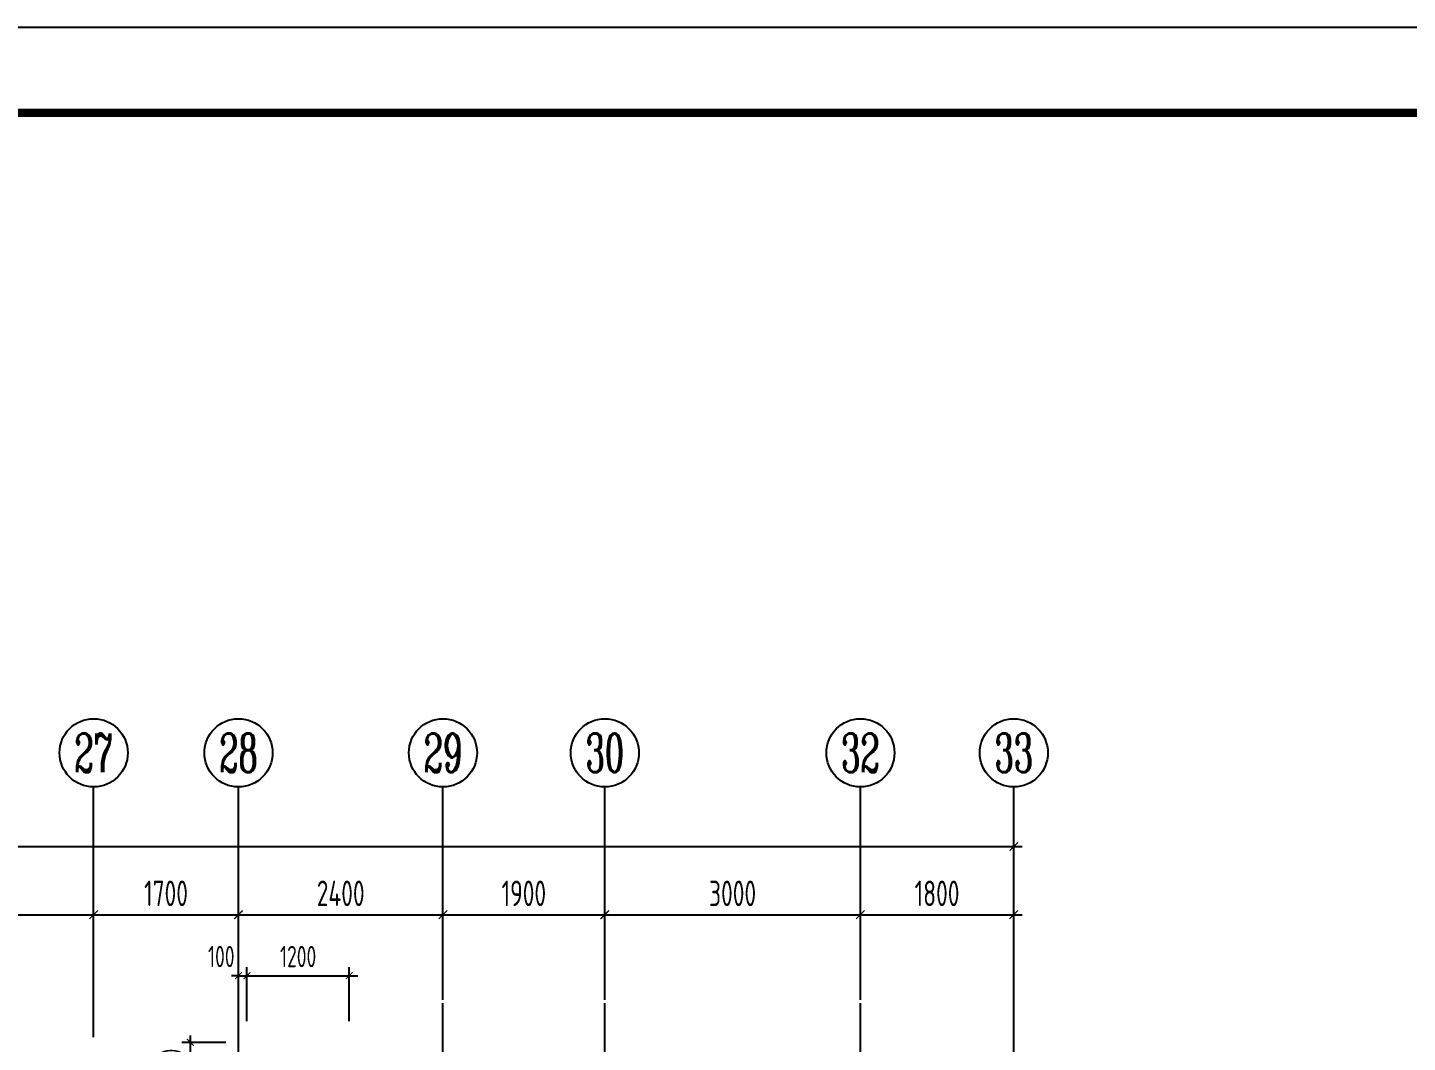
# Model space of a CAD drawing. Extents: x 826826 to 1642106, y -156213 to 399140.
# Drawn here: x 1107100 to 1123295, y 343429 to 355342 of the extents above; entities that cross this region are included whole.
import ezdxf
from ezdxf.enums import TextEntityAlignment as Align

# ---------------------------------------------------------------- set-up
doc = ezdxf.new("R2010")
doc.units = 0
doc.header["$LTSCALE"] = 1000
doc.linetypes.add('DOTE', pattern=[2.42, 2, -0.2, 0.02, -0.2])
doc.layers.get('0').update_dxf_attribs({"linetype": 'CONTINUOUS'})
doc.layers.get('DEFPOINTS').update_dxf_attribs({"linetype": 'CONTINUOUS'})
for name, color, linetype in [('-TK', 7, 'CONTINUOUS'), ('A-AXIS', 1, 'CONTINUOUS'), ('A-DOTE', 10, 'DOTE'), ('AXIS_TEXT', 4, 'CONTINUOUS'), ('S-J基础底板标注', 3, 'CONTINUOUS'), ('S-Y一般标注', 3, 'CONTINUOUS')]:
    doc.layers.add(name, color=color, linetype=linetype)
doc.styles.add('_TCH_AXIS', font='COMPLEX', dxfattribs={"bigfont": 'GBCBIG'})
doc.styles.add('COMPLEX', font='COMPLEX')
doc.styles.add('TSSD_DIMENSION', font='Tssdeng.shx', dxfattribs={"width": 0.7, "bigfont": 'tssdchn.shx'})
doc.dimstyles.new('TSSD_100_100$0', dxfattribs={"dimtxt": 300, "dimasz": 80, "dimexe": 100, "dimexo": 250, "dimgap": 100, "dimtad": 1, "dimdec": 0, "dimzin": 0, "dimdsep": 46, "dimtxsty": 'TSSD_DIMENSION', "dimblk": 'ARCHTICK', "dimcen": 0, "dimdle": 100, "dimclrd": 3, "dimclre": 3, "dimclrt": 7, "dimadec": 0, "dimazin": 0, "dimtfac": 1, "dimtdec": 0, "dimtix": 1, "dimtmove": 2, "dimatfit": 3, "dimldrblk": 'ARCHTICK', "dimfxl": 0, "dimtolj": 1, "dimtzin": 0, "dimarcsym": 0})

# ---------------------------------------------------------------- blocks, each defined once
blk = doc.blocks.new('_ArchTick')
at = {"color": 0, "linetype": 'ByBlock', "const_width": 0.15}
blk.add_lwpolyline([(-0.5, -0.5), (0.5, 0.5)], dxfattribs=at)
blk = doc.blocks.new('*D67')
at = {"layer": 'DEFPOINTS', "color": 0}
for p in [(789521, 350782), (787721, 349782), (789521, 349782)]:
    blk.add_point(p, dxfattribs=at)
at = {"layer": 'S-Y一般标注', "color": 0, "lineweight": -2}
for p, q in [((787721, 350032), (787721, 350882)), ((789521, 350032), (789521, 350882)), ((787621, 350782), (789621, 350782))]:
    blk.add_line(p, q, dxfattribs=at)
at = {"layer": 'S-Y一般标注', "color": 0, "lineweight": -2, "xscale": 100, "yscale": 100, "zscale": 100, "rotation": 180}
blk.add_blockref('_ArchTick', (787721, 350782), dxfattribs=at)
at = {"layer": 'S-Y一般标注', "color": 0, "lineweight": -2, "xscale": 100, "yscale": 100, "zscale": 100}
blk.add_blockref('_ArchTick', (789521, 350782), dxfattribs=at)
at = {"layer": 'S-Y一般标注', "color": 7, "insert": (788621, 351032), "char_height": 300, "attachment_point": 5, "style": 'TSSD_DIMENSION'}
blk.add_mtext('\\A1;1800', dxfattribs=at)
blk = doc.blocks.new('*D68')
at = {"layer": 'DEFPOINTS', "color": 0}
for p in [(787721, 350782), (784721, 349782), (787721, 349782)]:
    blk.add_point(p, dxfattribs=at)
at = {"layer": 'S-Y一般标注', "color": 0, "lineweight": -2}
for p, q in [((784721, 350032), (784721, 350882)), ((787721, 350032), (787721, 350882)), ((784621, 350782), (787821, 350782))]:
    blk.add_line(p, q, dxfattribs=at)
at = {"layer": 'S-Y一般标注', "color": 0, "lineweight": -2, "xscale": 100, "yscale": 100, "zscale": 100, "rotation": 180}
blk.add_blockref('_ArchTick', (784721, 350782), dxfattribs=at)
at = {"layer": 'S-Y一般标注', "color": 0, "lineweight": -2, "xscale": 100, "yscale": 100, "zscale": 100}
blk.add_blockref('_ArchTick', (787721, 350782), dxfattribs=at)
at = {"layer": 'S-Y一般标注', "color": 7, "insert": (786221, 351032), "char_height": 300, "attachment_point": 5, "style": 'TSSD_DIMENSION'}
blk.add_mtext('\\A1;3000', dxfattribs=at)
blk = doc.blocks.new('*D69')
at = {"layer": 'DEFPOINTS', "color": 0}
for p in [(784721, 350782), (782821, 349782), (784721, 349782)]:
    blk.add_point(p, dxfattribs=at)
at = {"layer": 'S-Y一般标注', "color": 0, "lineweight": -2}
for p, q in [((782821, 350032), (782821, 350882)), ((784721, 350032), (784721, 350882)), ((782721, 350782), (784821, 350782))]:
    blk.add_line(p, q, dxfattribs=at)
at = {"layer": 'S-Y一般标注', "color": 0, "lineweight": -2, "xscale": 100, "yscale": 100, "zscale": 100, "rotation": 180}
blk.add_blockref('_ArchTick', (782821, 350782), dxfattribs=at)
at = {"layer": 'S-Y一般标注', "color": 0, "lineweight": -2, "xscale": 100, "yscale": 100, "zscale": 100}
blk.add_blockref('_ArchTick', (784721, 350782), dxfattribs=at)
at = {"layer": 'S-Y一般标注', "color": 7, "insert": (783771, 351032), "char_height": 300, "attachment_point": 5, "style": 'TSSD_DIMENSION'}
blk.add_mtext('\\A1;1900', dxfattribs=at)
blk = doc.blocks.new('*D70')
at = {"layer": 'DEFPOINTS', "color": 0}
for p in [(782821, 350782), (780421, 349782), (782821, 349782)]:
    blk.add_point(p, dxfattribs=at)
at = {"layer": 'S-Y一般标注', "color": 0, "lineweight": -2}
for p, q in [((780421, 350032), (780421, 350882)), ((782821, 350032), (782821, 350882)), ((780321, 350782), (782921, 350782))]:
    blk.add_line(p, q, dxfattribs=at)
at = {"layer": 'S-Y一般标注', "color": 0, "lineweight": -2, "xscale": 100, "yscale": 100, "zscale": 100, "rotation": 180}
blk.add_blockref('_ArchTick', (780421, 350782), dxfattribs=at)
at = {"layer": 'S-Y一般标注', "color": 0, "lineweight": -2, "xscale": 100, "yscale": 100, "zscale": 100}
blk.add_blockref('_ArchTick', (782821, 350782), dxfattribs=at)
at = {"layer": 'S-Y一般标注', "color": 7, "insert": (781621, 351032), "char_height": 300, "attachment_point": 5, "style": 'TSSD_DIMENSION'}
blk.add_mtext('\\A1;2400', dxfattribs=at)
blk = doc.blocks.new('*D71')
at = {"layer": 'DEFPOINTS', "color": 0}
for p in [(780421, 350782), (778721, 349782), (780421, 349782)]:
    blk.add_point(p, dxfattribs=at)
at = {"layer": 'S-Y一般标注', "color": 0, "lineweight": -2}
for p, q in [((778721, 350032), (778721, 350882)), ((780421, 350032), (780421, 350882)), ((778621, 350782), (780521, 350782))]:
    blk.add_line(p, q, dxfattribs=at)
at = {"layer": 'S-Y一般标注', "color": 0, "lineweight": -2, "xscale": 100, "yscale": 100, "zscale": 100, "rotation": 180}
blk.add_blockref('_ArchTick', (778721, 350782), dxfattribs=at)
at = {"layer": 'S-Y一般标注', "color": 0, "lineweight": -2, "xscale": 100, "yscale": 100, "zscale": 100}
blk.add_blockref('_ArchTick', (780421, 350782), dxfattribs=at)
at = {"layer": 'S-Y一般标注', "color": 7, "insert": (779571, 351032), "char_height": 300, "attachment_point": 5, "style": 'TSSD_DIMENSION'}
blk.add_mtext('\\A1;1700', dxfattribs=at)
blk = doc.blocks.new('*D72')
at = {"layer": 'DEFPOINTS', "color": 0}
for p in [(778721, 350782), (775921, 349782), (778721, 349782)]:
    blk.add_point(p, dxfattribs=at)
at = {"layer": 'S-Y一般标注', "color": 0, "lineweight": -2}
for p, q in [((775921, 350032), (775921, 350882)), ((778721, 350032), (778721, 350882)), ((775821, 350782), (778821, 350782))]:
    blk.add_line(p, q, dxfattribs=at)
at = {"layer": 'S-Y一般标注', "color": 0, "lineweight": -2, "xscale": 100, "yscale": 100, "zscale": 100, "rotation": 180}
blk.add_blockref('_ArchTick', (775921, 350782), dxfattribs=at)
at = {"layer": 'S-Y一般标注', "color": 0, "lineweight": -2, "xscale": 100, "yscale": 100, "zscale": 100}
blk.add_blockref('_ArchTick', (778721, 350782), dxfattribs=at)
at = {"layer": 'S-Y一般标注', "color": 7, "insert": (777321, 351032), "char_height": 300, "attachment_point": 5, "style": 'TSSD_DIMENSION'}
blk.add_mtext('\\A1;2800', dxfattribs=at)
blk = doc.blocks.new('*D59')
at = {"layer": 'DEFPOINTS', "color": 0}
for p in [(789521, 351582), (740721, 349782), (789521, 349782)]:
    blk.add_point(p, dxfattribs=at)
at = {"layer": 'S-Y一般标注', "color": 0, "lineweight": -2}
for p, q in [((740721, 350032), (740721, 351682)), ((789521, 350032), (789521, 351682)), ((740621, 351582), (789621, 351582))]:
    blk.add_line(p, q, dxfattribs=at)
at = {"layer": 'S-Y一般标注', "color": 0, "lineweight": -2, "xscale": 100, "yscale": 100, "zscale": 100, "rotation": 180}
blk.add_blockref('_ArchTick', (740721, 351582), dxfattribs=at)
at = {"layer": 'S-Y一般标注', "color": 0, "lineweight": -2, "xscale": 100, "yscale": 100, "zscale": 100}
blk.add_blockref('_ArchTick', (789521, 351582), dxfattribs=at)
at = {"layer": 'S-Y一般标注', "color": 7, "insert": (765121, 351832), "char_height": 300, "attachment_point": 5, "style": 'TSSD_DIMENSION'}
blk.add_mtext('\\A1;48800', dxfattribs=at)
blk = doc.blocks.new('_AXISO')
blk.add_circle((0, 0), 0.5)
at = {"layer": 'AXIS_TEXT', "style": 'COMPLEX', "width": 1.041667}
blk.add_attdef('A', text='', height=0.56, dxfattribs=at).set_placement((-0.25, -0.28), (0.25, -0.28), align=Align.FIT)
blk = doc.blocks.new('*D989')
at = {"layer": 'DEFPOINTS', "color": 0}
for p in [(1109011, 343429), (1109675, 343429), (1109675, 342929)]:
    blk.add_point(p, dxfattribs=at)
at = {"layer": 'S-J基础底板标注', "color": 3, "lineweight": -2}
for p, q in [((1109011, 343429), (1109011, 343509)), ((1109425, 343429), (1108911, 343429)), ((1109011, 342929), (1109011, 343429)), ((1109425, 342929), (1108911, 342929)), ((1109011, 342929), (1109011, 342849))]:
    blk.add_line(p, q, dxfattribs=at)
at = {"layer": 'S-J基础底板标注', "color": 3, "lineweight": -2, "xscale": 80, "yscale": 80, "zscale": 80}
for p, rotation in [((1109011, 343429), 270), ((1109011, 342929), 90)]:
    blk.add_blockref('_ArchTick', p, dxfattribs=dict(at, rotation=rotation))
at = {"layer": 'S-J基础底板标注', "color": 7, "insert": (1108786, 343179), "char_height": 250, "attachment_point": 5, "rotation": 90, "style": 'TSSD_DIMENSION'}
blk.add_mtext('\\A1;500', dxfattribs=at)
blk = doc.blocks.new('*D992')
at = {"layer": 'DEFPOINTS', "color": 0}
for p in [(1110875, 344212), (1109675, 343429), (1110875, 343429)]:
    blk.add_point(p, dxfattribs=at)
at = {"layer": 'S-J基础底板标注', "color": 3, "lineweight": -2}
for p, q in [((1109675, 343679), (1109675, 344312)), ((1110875, 343679), (1110875, 344312)), ((1109575, 344212), (1110975, 344212))]:
    blk.add_line(p, q, dxfattribs=at)
at = {"layer": 'S-J基础底板标注', "color": 3, "lineweight": -2, "xscale": 80, "yscale": 80, "zscale": 80}
for p, rotation in [((1109675, 344212), 179.9998922941478), ((1110875, 344212), 359.9998922941478)]:
    blk.add_blockref('_ArchTick', p, dxfattribs=dict(at, rotation=rotation))
at = {"layer": 'S-J基础底板标注', "color": 7, "insert": (1110275, 344437), "char_height": 250, "attachment_point": 5, "rotation": 359.9999, "style": 'TSSD_DIMENSION'}
blk.add_mtext('\\A1;1200', dxfattribs=at)
blk = doc.blocks.new('*D2468')
at = {"layer": 'DEFPOINTS', "color": 0}
for p in [(1109675, 344212), (1109575, 343429), (1109675, 343429)]:
    blk.add_point(p, dxfattribs=at)
at = {"layer": 'S-J基础底板标注', "color": 3, "lineweight": -2}
for p, q in [((1109575, 343679), (1109575, 344312)), ((1109675, 343679), (1109675, 344312)), ((1109575, 344212), (1109495, 344212)), ((1109575, 344212), (1109675, 344212)), ((1109675, 344212), (1109755, 344212))]:
    blk.add_line(p, q, dxfattribs=at)
at = {"layer": 'S-J基础底板标注', "color": 3, "lineweight": -2, "xscale": 80, "yscale": 80, "zscale": 80}
for p, rotation in [((1109575, 344212), 359.9998922941297), ((1109675, 344212), 179.9998922941297)]:
    blk.add_blockref('_ArchTick', p, dxfattribs=dict(at, rotation=rotation))
at = {"layer": 'S-J基础底板标注', "color": 7, "insert": (1109373, 344437), "char_height": 250, "attachment_point": 5, "rotation": 359.9999, "style": 'TSSD_DIMENSION'}
blk.add_mtext('\\A1;100', dxfattribs=at)
blk = doc.blocks.new('A1')
blk.add_lwpolyline([(0, 59400), (0, 0), (84100, 0), (84100, 59400)], close=True)
at = {"const_width": 100}
blk.add_lwpolyline([(2500, 58400), (2500, 1000), (83100, 1000), (83100, 58400)], close=True, dxfattribs=at)
blk = doc.blocks.new('20210801.08473688')
at = {"layer": 'A-AXIS'}
for p, q in [((42300, 19800), (42300, 22300)), ((44000, 19800), (44000, 22300)), ((46400, 19800), (46400, 22300)), ((48300, 19800), (48300, 22300)), ((51300, 19800), (51300, 22300)), ((53100, 19800), (53100, 22300))]:
    blk.add_line(p, q, dxfattribs=at)
at = {"layer": 'A-DOTE'}
for p, q in [((42300, 12100), (42300, 19800)), ((44000, 3300), (44000, 19800)), ((46400, 10500), (46400, 19800)), ((48300, 10500), (48300, 19800)), ((51300, 10500), (51300, 19800)), ((53100, 3300), (53100, 19800))]:
    blk.add_line(p, q, dxfattribs=at)
at = {"layer": 'A-AXIS'}
ref = blk.add_blockref('_AXISO', (42300, 22700), dxfattribs=dict(at, xscale=800, yscale=800, zscale=800))
ref.add_attrib('A', '27', dxfattribs={"layer": 'AXIS_TEXT', "height": 452.55, "style": '_TCH_AXIS', "width": 0.617647}).set_placement((42073.7, 22473.7), (42526.3, 22473.7), align=Align.FIT)
ref = blk.add_blockref('_AXISO', (44000, 22700), dxfattribs=dict(at, xscale=800, yscale=800, zscale=800))
ref.add_attrib('A', '28', dxfattribs={"layer": 'AXIS_TEXT', "height": 452.55, "style": '_TCH_AXIS', "width": 0.617647}).set_placement((43773.7, 22473.7), (44226.3, 22473.7), align=Align.FIT)
ref = blk.add_blockref('_AXISO', (46400, 22700), dxfattribs=dict(at, xscale=800, yscale=800, zscale=800))
ref.add_attrib('A', '29', dxfattribs={"layer": 'AXIS_TEXT', "height": 452.55, "style": '_TCH_AXIS', "width": 0.617647}).set_placement((46173.7, 22473.7), (46626.3, 22473.7), align=Align.FIT)
ref = blk.add_blockref('_AXISO', (48300, 22700), dxfattribs=dict(at, xscale=800, yscale=800, zscale=800))
ref.add_attrib('A', '30', dxfattribs={"layer": 'AXIS_TEXT', "height": 452.55, "style": '_TCH_AXIS', "width": 0.636364}).set_placement((48073.7, 22473.7), (48526.3, 22473.7), align=Align.FIT)
ref = blk.add_blockref('_AXISO', (51300, 22700), dxfattribs=dict(at, xscale=800, yscale=800, zscale=800))
ref.add_attrib('A', '32', dxfattribs={"layer": 'AXIS_TEXT', "height": 452.55, "style": '_TCH_AXIS', "width": 0.636364}).set_placement((51073.7, 22473.7), (51526.3, 22473.7), align=Align.FIT)
ref = blk.add_blockref('_AXISO', (53100, 22700), dxfattribs=dict(at, xscale=800, yscale=800, zscale=800))
ref.add_attrib('A', '33', dxfattribs={"layer": 'AXIS_TEXT', "height": 452.55, "style": '_TCH_AXIS', "width": 0.636364}).set_placement((52873.7, 22473.7), (53326.3, 22473.7), align=Align.FIT)
at = {"layer": 'S-Y一般标注'}
for p1, p2, distance, picture, middle in [((4300, 19800), (53100, 19800), 1800, '*D59', (28700, 21850)), ((39500, 19800), (42300, 19800), 1000, '*D72', (40900, 21050)), ((42300, 19800), (44000, 19800), 1000, '*D71', (43150, 21050)), ((44000, 19800), (46400, 19800), 1000, '*D70', (45200, 21050)), ((46400, 19800), (48300, 19800), 1000, '*D69', (47350, 21050)), ((48300, 19800), (51300, 19800), 1000, '*D68', (49800, 21050)), ((51300, 19800), (53100, 19800), 1000, '*D67', (52200, 21050))]:
    dim = blk.add_aligned_dim(p1=p1, p2=p2, distance=distance, dimstyle='TSSD_100_100$0', override={"dimasz": 100, "dimclrd": 0, "dimclre": 0}, dxfattribs=at)
    dim.commit()
    dim.dimension.update_dxf_attribs({"geometry": picture, "text_midpoint": middle, "insert": (-736421.3, -329982)})

msp = doc.modelspace()

# ---------------------------------------------------------------- block references
at = {"layer": '-TK'}
msp.add_blockref('A1', (1054998.73, 295942.46), dxfattribs=at)
at = {"layer": 'S-Y一般标注'}
msp.add_blockref('20210801.08473688', (1065575.01, 324128.34), dxfattribs=at)

# ---------------------------------------------------------------- dimensions: what is measured, and where the dimension line sits
at = {"layer": 'S-J基础底板标注'}
dim = msp.add_linear_dim(base=(1109675.02, 344211.62), p1=(1109575.01, 343428.71), p2=(1109675.02, 343428.71), angle=359.999892, dimstyle='TSSD_100_100$0', override={"dimtxt": 250}, dxfattribs=at)
dim.commit()
dim.dimension.update_dxf_attribs({"geometry": '*D2468', "text_midpoint": (1109373.41, 344436.62), "dimtype": 161})
for p1, p2, distance, picture, middle in [((1109675.02, 343428.71), (1110875.02, 343428.71), 782.91, '*D992', (1110275.02, 344436.62)), ((1109675.01, 342928.71), (1109675.01, 343428.71), 663.65, '*D989', (1108786.36, 343178.71))]:
    dim = msp.add_aligned_dim(p1=p1, p2=p2, distance=distance, dimstyle='TSSD_100_100$0', override={"dimtxt": 250}, dxfattribs=at)
    dim.commit()
    dim.dimension.update_dxf_attribs({"geometry": picture, "text_midpoint": middle})

doc.saveas('drawing.dxf')
